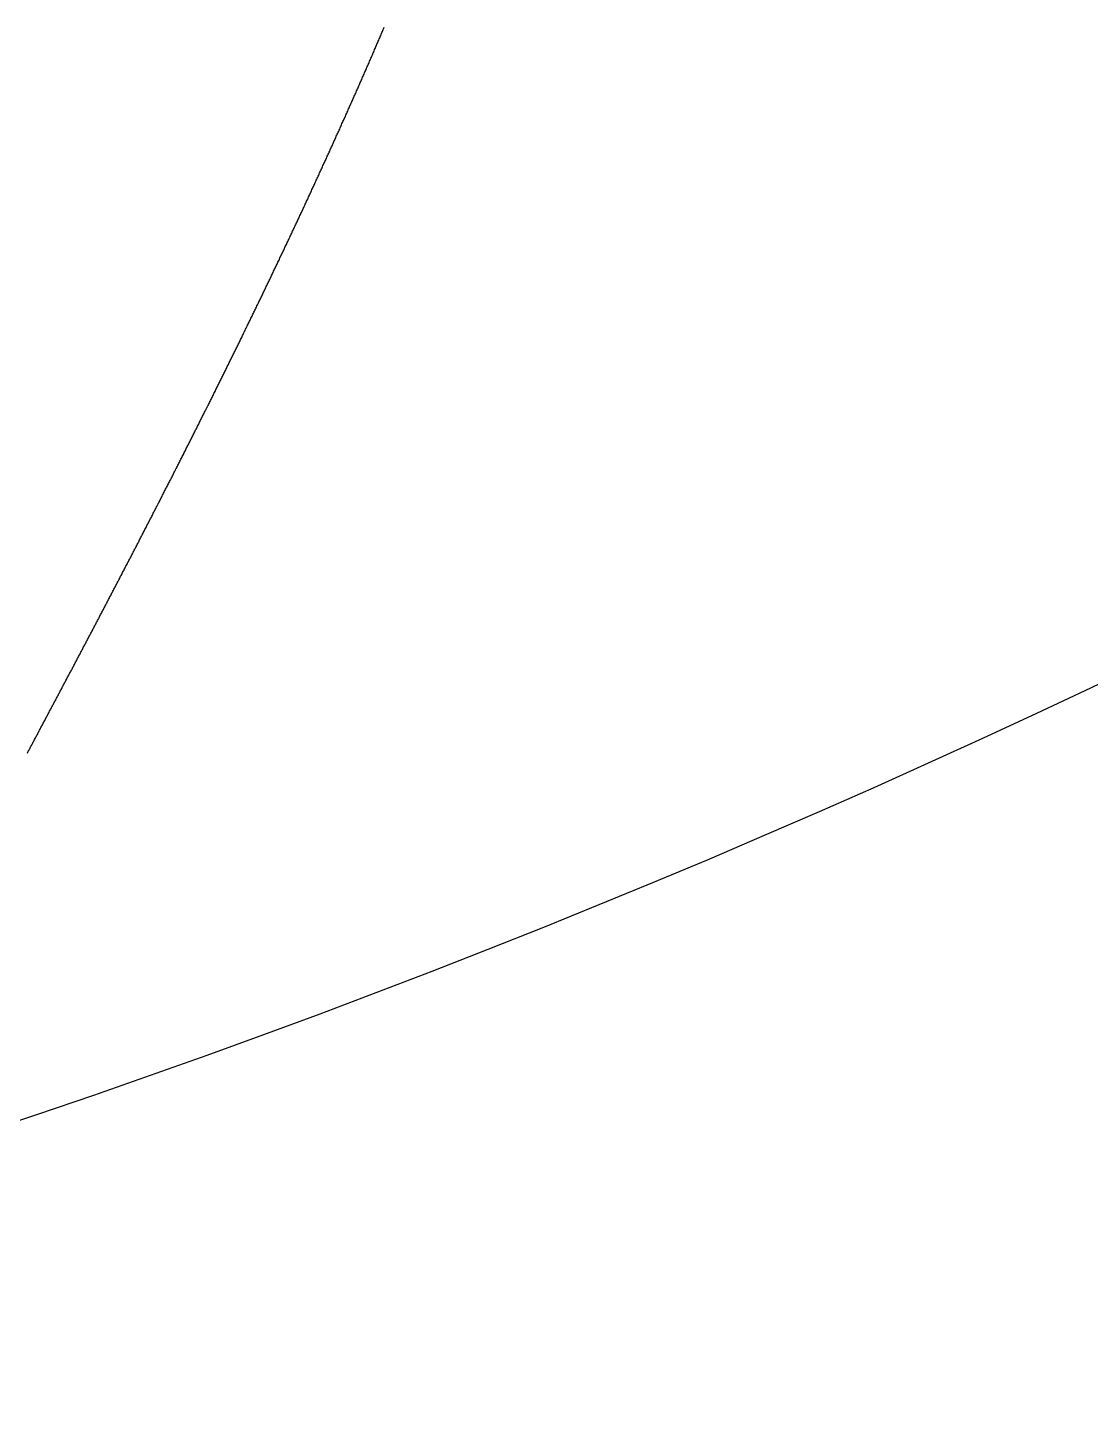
# Model space of a CAD drawing. Header units: millimetres. Extents: x 88 to 97873, y 32 to 55088.
# Drawn here: x 48706.594 to 48707.829, y 5017.852 to 5019.45 of the extents above; entities that cross this region are included whole.
import ezdxf

# ---------------------------------------------------------------- set-up
doc = ezdxf.new("R2010")
doc.units = ezdxf.units.MM
doc.header["$LTSCALE"] = 0.3

msp = doc.modelspace()

# ---------------------------------------------------------------- linework, layer by layer
msp.add_lwpolyline([(48706.5934, 5018.607), (48706.594, 5018.608), (48706.5945, 5018.609), (48706.595, 5018.61), (48706.5955, 5018.611), (48706.5961, 5018.6119), (48706.5966, 5018.6129), (48706.5971, 5018.6139), (48706.5976, 5018.6149), (48706.5982, 5018.6159), (48706.5987, 5018.6169), (48706.5992, 5018.6178), (48706.5997, 5018.6188), (48706.6003, 5018.6198), (48706.6008, 5018.6208), (48706.6013, 5018.6218), (48706.6018, 5018.6228), (48706.6024, 5018.6238), (48706.6029, 5018.6248), (48706.6034, 5018.6258), (48706.6039, 5018.6267), (48706.6045, 5018.6277), (48706.605, 5018.6287), (48706.6055, 5018.6297), (48706.6061, 5018.6307), (48706.6066, 5018.6317), (48706.6071, 5018.6327), (48706.6076, 5018.6337), (48706.6082, 5018.6347), (48706.6087, 5018.6357), (48706.6092, 5018.6367), (48706.6098, 5018.6377), (48706.6103, 5018.6387), (48706.6108, 5018.6397), (48706.6113, 5018.6407), (48706.6119, 5018.6417), (48706.6124, 5018.6427), (48706.6129, 5018.6437), (48706.6135, 5018.6447), (48706.614, 5018.6457), (48706.6145, 5018.6467), (48706.6151, 5018.6477), (48706.6156, 5018.6487), (48706.6161, 5018.6497), (48706.6167, 5018.6507), (48706.6172, 5018.6517), (48706.6177, 5018.6527), (48706.6183, 5018.6537), (48706.6188, 5018.6547), (48706.6193, 5018.6557), (48706.6199, 5018.6567), (48706.6204, 5018.6577), (48706.6209, 5018.6587), (48706.6215, 5018.6597), (48706.622, 5018.6608), (48706.6226, 5018.6618), (48706.6231, 5018.6628), (48706.6236, 5018.6638), (48706.6242, 5018.6648), (48706.6247, 5018.6658), (48706.6252, 5018.6668), (48706.6258, 5018.6678), (48706.6263, 5018.6688), (48706.6269, 5018.6699), (48706.6274, 5018.6709), (48706.6279, 5018.6719), (48706.6285, 5018.6729), (48706.629, 5018.6739), (48706.6295, 5018.6749), (48706.6301, 5018.676), (48706.6306, 5018.677), (48706.6312, 5018.678), (48706.6317, 5018.679), (48706.6322, 5018.68), (48706.6328, 5018.681), (48706.6333, 5018.6821), (48706.6339, 5018.6831), (48706.6344, 5018.6841), (48706.6349, 5018.6851), (48706.6355, 5018.6862), (48706.636, 5018.6872), (48706.6366, 5018.6882), (48706.6371, 5018.6892), (48706.6377, 5018.6902), (48706.6382, 5018.6913), (48706.6387, 5018.6923), (48706.6393, 5018.6933), (48706.6398, 5018.6943), (48706.6404, 5018.6954), (48706.6409, 5018.6964), (48706.6415, 5018.6974), (48706.642, 5018.6985), (48706.6425, 5018.6995), (48706.6431, 5018.7005), (48706.6436, 5018.7015), (48706.6442, 5018.7026), (48706.6447, 5018.7036), (48706.6453, 5018.7046), (48706.6458, 5018.7057), (48706.6464, 5018.7067), (48706.6469, 5018.7077), (48706.6475, 5018.7088), (48706.648, 5018.7098), (48706.6486, 5018.7108), (48706.6491, 5018.7119), (48706.6496, 5018.7129), (48706.6502, 5018.7139), (48706.6507, 5018.715), (48706.6513, 5018.716), (48706.6518, 5018.7171), (48706.6524, 5018.7181), (48706.6529, 5018.7191), (48706.6535, 5018.7202), (48706.654, 5018.7212), (48706.6546, 5018.7222), (48706.6551, 5018.7233), (48706.6557, 5018.7243), (48706.6562, 5018.7254), (48706.6568, 5018.7264), (48706.6573, 5018.7274), (48706.6579, 5018.7285), (48706.6584, 5018.7295), (48706.659, 5018.7306), (48706.6595, 5018.7316), (48706.6601, 5018.7327), (48706.6606, 5018.7337), (48706.6612, 5018.7348), (48706.6617, 5018.7358), (48706.6623, 5018.7368), (48706.6628, 5018.7379), (48706.6634, 5018.7389), (48706.6639, 5018.74), (48706.6645, 5018.741), (48706.665, 5018.7421), (48706.6656, 5018.7431), (48706.6661, 5018.7442), (48706.6667, 5018.7452), (48706.6672, 5018.7463), (48706.6678, 5018.7473), (48706.6684, 5018.7484), (48706.6689, 5018.7494), (48706.6695, 5018.7505), (48706.67, 5018.7516), (48706.6706, 5018.7526), (48706.6711, 5018.7537), (48706.6717, 5018.7547), (48706.6722, 5018.7558), (48706.6728, 5018.7568), (48706.6733, 5018.7579), (48706.6739, 5018.7589), (48706.6745, 5018.76), (48706.675, 5018.7611), (48706.6756, 5018.7621), (48706.6761, 5018.7632), (48706.6767, 5018.7642), (48706.6772, 5018.7653), (48706.6778, 5018.7663), (48706.6783, 5018.7674), (48706.6789, 5018.7685), (48706.6795, 5018.7695), (48706.68, 5018.7706), (48706.6806, 5018.7717), (48706.6811, 5018.7727), (48706.6817, 5018.7738), (48706.6822, 5018.7748), (48706.6828, 5018.7759), (48706.6834, 5018.777), (48706.6839, 5018.778), (48706.6845, 5018.7791), (48706.685, 5018.7802), (48706.6856, 5018.7812), (48706.6861, 5018.7823), (48706.6867, 5018.7834), (48706.6873, 5018.7844), (48706.6878, 5018.7855), (48706.6884, 5018.7866), (48706.6889, 5018.7876), (48706.6895, 5018.7887), (48706.6901, 5018.7898), (48706.6906, 5018.7908), (48706.6912, 5018.7919), (48706.6917, 5018.793), (48706.6923, 5018.7941), (48706.6929, 5018.7951), (48706.6934, 5018.7962), (48706.694, 5018.7973), (48706.6945, 5018.7984), (48706.6951, 5018.7994), (48706.6957, 5018.8005), (48706.6962, 5018.8016), (48706.6968, 5018.8027), (48706.6974, 5018.8037), (48706.6979, 5018.8048), (48706.6985, 5018.8059), (48706.699, 5018.807), (48706.6996, 5018.808), (48706.7002, 5018.8091), (48706.7007, 5018.8102), (48706.7013, 5018.8113), (48706.7018, 5018.8124), (48706.7024, 5018.8134), (48706.703, 5018.8145), (48706.7035, 5018.8156), (48706.7041, 5018.8167), (48706.7047, 5018.8178), (48706.7052, 5018.8188), (48706.7058, 5018.8199), (48706.7064, 5018.821), (48706.7069, 5018.8221), (48706.7075, 5018.8232), (48706.708, 5018.8243), (48706.7086, 5018.8253), (48706.7092, 5018.8264), (48706.7097, 5018.8275), (48706.7103, 5018.8286), (48706.7109, 5018.8297), (48706.7114, 5018.8308), (48706.712, 5018.8319), (48706.7126, 5018.8329), (48706.7131, 5018.834), (48706.7137, 5018.8351), (48706.7143, 5018.8362), (48706.7148, 5018.8373), (48706.7154, 5018.8384), (48706.716, 5018.8395), (48706.7165, 5018.8406), (48706.7171, 5018.8417), (48706.7177, 5018.8428), (48706.7182, 5018.8438), (48706.7188, 5018.8449), (48706.7193, 5018.846), (48706.7199, 5018.8471), (48706.7205, 5018.8482), (48706.721, 5018.8493), (48706.7216, 5018.8504), (48706.7222, 5018.8515), (48706.7228, 5018.8526), (48706.7233, 5018.8537), (48706.7239, 5018.8548), (48706.7245, 5018.8559), (48706.725, 5018.857), (48706.7256, 5018.8581), (48706.7262, 5018.8592), (48706.7267, 5018.8603), (48706.7273, 5018.8614), (48706.7279, 5018.8625), (48706.7284, 5018.8636), (48706.729, 5018.8647), (48706.7296, 5018.8658), (48706.7301, 5018.8669), (48706.7307, 5018.868), (48706.7313, 5018.8691), (48706.7318, 5018.8702), (48706.7324, 5018.8713), (48706.733, 5018.8724), (48706.7335, 5018.8735), (48706.7341, 5018.8746), (48706.7347, 5018.8757), (48706.7352, 5018.8768), (48706.7358, 5018.8779), (48706.7364, 5018.879), (48706.737, 5018.8801), (48706.7375, 5018.8812), (48706.7381, 5018.8823), (48706.7387, 5018.8834), (48706.7392, 5018.8846), (48706.7398, 5018.8857), (48706.7404, 5018.8868), (48706.7409, 5018.8879), (48706.7415, 5018.889), (48706.7421, 5018.8901), (48706.7427, 5018.8912), (48706.7432, 5018.8923), (48706.7438, 5018.8934), (48706.7444, 5018.8945), (48706.7449, 5018.8956), (48706.7455, 5018.8968), (48706.7461, 5018.8979), (48706.7466, 5018.899), (48706.7472, 5018.9001), (48706.7478, 5018.9012), (48706.7484, 5018.9023), (48706.7489, 5018.9034), (48706.7495, 5018.9046), (48706.7501, 5018.9057), (48706.7506, 5018.9068), (48706.7512, 5018.9079), (48706.7518, 5018.909), (48706.7524, 5018.9101), (48706.7529, 5018.9113), (48706.7535, 5018.9124), (48706.7541, 5018.9135), (48706.7546, 5018.9146), (48706.7552, 5018.9157), (48706.7558, 5018.9168), (48706.7564, 5018.918), (48706.7569, 5018.9191), (48706.7575, 5018.9202), (48706.7581, 5018.9213), (48706.7587, 5018.9224), (48706.7592, 5018.9236), (48706.7598, 5018.9247), (48706.7604, 5018.9258), (48706.7609, 5018.9269), (48706.7615, 5018.9281), (48706.7621, 5018.9292), (48706.7627, 5018.9303), (48706.7632, 5018.9314), (48706.7638, 5018.9326), (48706.7644, 5018.9337), (48706.7649, 5018.9348), (48706.7655, 5018.9359), (48706.7661, 5018.9371), (48706.7667, 5018.9382), (48706.7672, 5018.9393), (48706.7678, 5018.9404), (48706.7684, 5018.9416), (48706.769, 5018.9427), (48706.7695, 5018.9438), (48706.7701, 5018.9449), (48706.7707, 5018.9461), (48706.7713, 5018.9472), (48706.7718, 5018.9483), (48706.7724, 5018.9495), (48706.773, 5018.9506), (48706.7735, 5018.9517), (48706.7741, 5018.9529), (48706.7747, 5018.954), (48706.7753, 5018.9551), (48706.7758, 5018.9563), (48706.7764, 5018.9574), (48706.777, 5018.9585), (48706.7776, 5018.9597), (48706.7781, 5018.9608), (48706.7787, 5018.9619), (48706.7793, 5018.9631), (48706.7799, 5018.9642), (48706.7804, 5018.9653), (48706.781, 5018.9665), (48706.7816, 5018.9676), (48706.7822, 5018.9687), (48706.7827, 5018.9699), (48706.7833, 5018.971), (48706.7839, 5018.9722), (48706.7845, 5018.9733), (48706.785, 5018.9744), (48706.7856, 5018.9756), (48706.7862, 5018.9767), (48706.7867, 5018.9778), (48706.7873, 5018.979), (48706.7879, 5018.9801), (48706.7885, 5018.9813), (48706.789, 5018.9824), (48706.7896, 5018.9835), (48706.7902, 5018.9847), (48706.7908, 5018.9858), (48706.7913, 5018.987), (48706.7919, 5018.9881), (48706.7925, 5018.9893), (48706.7931, 5018.9904), (48706.7936, 5018.9915), (48706.7942, 5018.9927), (48706.7948, 5018.9938), (48706.7954, 5018.995), (48706.7959, 5018.9961), (48706.7965, 5018.9973), (48706.7971, 5018.9984), (48706.7977, 5018.9996), (48706.7982, 5019.0007), (48706.7988, 5019.0019), (48706.7994, 5019.003), (48706.8, 5019.0042), (48706.8005, 5019.0053), (48706.8011, 5019.0064), (48706.8017, 5019.0076), (48706.8023, 5019.0087), (48706.8028, 5019.0099), (48706.8034, 5019.011), (48706.804, 5019.0122), (48706.8046, 5019.0133), (48706.8051, 5019.0145), (48706.8057, 5019.0156), (48706.8063, 5019.0168), (48706.8069, 5019.018), (48706.8074, 5019.0191), (48706.808, 5019.0203), (48706.8086, 5019.0214), (48706.8092, 5019.0226), (48706.8097, 5019.0237), (48706.8103, 5019.0249), (48706.8109, 5019.026), (48706.8115, 5019.0272), (48706.812, 5019.0283), (48706.8126, 5019.0295), (48706.8132, 5019.0306), (48706.8138, 5019.0318), (48706.8143, 5019.033), (48706.8149, 5019.0341), (48706.8155, 5019.0353), (48706.8161, 5019.0364), (48706.8166, 5019.0376), (48706.8172, 5019.0387), (48706.8178, 5019.0399), (48706.8184, 5019.0411), (48706.8189, 5019.0422), (48706.8195, 5019.0434), (48706.8201, 5019.0445), (48706.8207, 5019.0457), (48706.8212, 5019.0469), (48706.8218, 5019.048), (48706.8224, 5019.0492), (48706.8229, 5019.0503), (48706.8235, 5019.0515), (48706.8241, 5019.0527), (48706.8247, 5019.0538), (48706.8252, 5019.055), (48706.8258, 5019.0561), (48706.8264, 5019.0573), (48706.827, 5019.0585), (48706.8275, 5019.0596), (48706.8281, 5019.0608), (48706.8287, 5019.062), (48706.8293, 5019.0631), (48706.8298, 5019.0643), (48706.8304, 5019.0655), (48706.831, 5019.0666), (48706.8316, 5019.0678), (48706.8321, 5019.069), (48706.8327, 5019.0701), (48706.8333, 5019.0713), (48706.8339, 5019.0725), (48706.8344, 5019.0736), (48706.835, 5019.0748), (48706.8356, 5019.076), (48706.8362, 5019.0771), (48706.8367, 5019.0783), (48706.8373, 5019.0795), (48706.8379, 5019.0806), (48706.8384, 5019.0818), (48706.839, 5019.083), (48706.8396, 5019.0841), (48706.8402, 5019.0853), (48706.8407, 5019.0865), (48706.8413, 5019.0877), (48706.8419, 5019.0888), (48706.8425, 5019.09), (48706.843, 5019.0912), (48706.8436, 5019.0924), (48706.8442, 5019.0935), (48706.8448, 5019.0947), (48706.8453, 5019.0959), (48706.8459, 5019.097), (48706.8465, 5019.0982), (48706.847, 5019.0994), (48706.8476, 5019.1006), (48706.8482, 5019.1017), (48706.8488, 5019.1029), (48706.8493, 5019.1041), (48706.8499, 5019.1053), (48706.8505, 5019.1064), (48706.8511, 5019.1076), (48706.8516, 5019.1088), (48706.8522, 5019.11), (48706.8528, 5019.1112), (48706.8533, 5019.1123), (48706.8539, 5019.1135), (48706.8545, 5019.1147), (48706.8551, 5019.1159), (48706.8556, 5019.117), (48706.8562, 5019.1182), (48706.8568, 5019.1194), (48706.8574, 5019.1206), (48706.8579, 5019.1218), (48706.8585, 5019.1229), (48706.8591, 5019.1241), (48706.8596, 5019.1253), (48706.8602, 5019.1265), (48706.8608, 5019.1277), (48706.8614, 5019.1288), (48706.8619, 5019.13), (48706.8625, 5019.1312), (48706.8631, 5019.1324), (48706.8636, 5019.1336), (48706.8642, 5019.1348), (48706.8648, 5019.1359), (48706.8654, 5019.1371), (48706.8659, 5019.1383), (48706.8665, 5019.1395), (48706.8671, 5019.1407), (48706.8676, 5019.1419), (48706.8682, 5019.1431), (48706.8688, 5019.1442), (48706.8694, 5019.1454), (48706.8699, 5019.1466), (48706.8705, 5019.1478), (48706.8711, 5019.149), (48706.8716, 5019.1502), (48706.8722, 5019.1514), (48706.8728, 5019.1525), (48706.8733, 5019.1537), (48706.8739, 5019.1549), (48706.8745, 5019.1561), (48706.8751, 5019.1573), (48706.8756, 5019.1585), (48706.8762, 5019.1597), (48706.8768, 5019.1609), (48706.8773, 5019.1621), (48706.8779, 5019.1632), (48706.8785, 5019.1644), (48706.879, 5019.1656), (48706.8796, 5019.1668), (48706.8802, 5019.168), (48706.8807, 5019.1692), (48706.8813, 5019.1704), (48706.8819, 5019.1716), (48706.8824, 5019.1728), (48706.883, 5019.174), (48706.8836, 5019.1752), (48706.8842, 5019.1763), (48706.8847, 5019.1775), (48706.8853, 5019.1787), (48706.8859, 5019.1799), (48706.8864, 5019.1811), (48706.887, 5019.1823), (48706.8876, 5019.1835), (48706.8881, 5019.1847), (48706.8887, 5019.1859), (48706.8893, 5019.1871), (48706.8898, 5019.1883), (48706.8904, 5019.1895), (48706.891, 5019.1907), (48706.8915, 5019.1919), (48706.8921, 5019.1931), (48706.8927, 5019.1943), (48706.8932, 5019.1955), (48706.8938, 5019.1967), (48706.8944, 5019.1979), (48706.8949, 5019.1991), (48706.8955, 5019.2003), (48706.8961, 5019.2015), (48706.8966, 5019.2027), (48706.8972, 5019.2039), (48706.8978, 5019.2051), (48706.8983, 5019.2063), (48706.8989, 5019.2075), (48706.8995, 5019.2087), (48706.9, 5019.2099), (48706.9006, 5019.2111), (48706.9012, 5019.2123), (48706.9017, 5019.2135), (48706.9023, 5019.2147), (48706.9028, 5019.2159), (48706.9034, 5019.2171), (48706.904, 5019.2183), (48706.9045, 5019.2195), (48706.9051, 5019.2207), (48706.9057, 5019.2219), (48706.9062, 5019.2231), (48706.9068, 5019.2243), (48706.9074, 5019.2255), (48706.9079, 5019.2267), (48706.9085, 5019.2279), (48706.909, 5019.2291), (48706.9096, 5019.2303), (48706.9102, 5019.2315), (48706.9107, 5019.2327), (48706.9113, 5019.2339), (48706.9119, 5019.2351), (48706.9124, 5019.2363), (48706.913, 5019.2375), (48706.9136, 5019.2387), (48706.9141, 5019.2399), (48706.9147, 5019.2411), (48706.9152, 5019.2423), (48706.9158, 5019.2436), (48706.9164, 5019.2448), (48706.9169, 5019.246), (48706.9175, 5019.2472), (48706.918, 5019.2484), (48706.9186, 5019.2496), (48706.9192, 5019.2508), (48706.9197, 5019.252), (48706.9203, 5019.2532), (48706.9208, 5019.2544), (48706.9214, 5019.2556), (48706.922, 5019.2568), (48706.9225, 5019.2581), (48706.9231, 5019.2593), (48706.9236, 5019.2605), (48706.9242, 5019.2617), (48706.9248, 5019.2629), (48706.9253, 5019.2641), (48706.9259, 5019.2653), (48706.9264, 5019.2665), (48706.927, 5019.2677), (48706.9276, 5019.2689), (48706.9281, 5019.2702), (48706.9287, 5019.2714), (48706.9292, 5019.2726), (48706.9298, 5019.2738), (48706.9304, 5019.275), (48706.9309, 5019.2762), (48706.9315, 5019.2774), (48706.932, 5019.2787), (48706.9326, 5019.2799), (48706.9331, 5019.2811), (48706.9337, 5019.2823), (48706.9343, 5019.2835), (48706.9348, 5019.2847), (48706.9354, 5019.2859), (48706.9359, 5019.2871), (48706.9365, 5019.2884), (48706.937, 5019.2896), (48706.9376, 5019.2908), (48706.9381, 5019.292), (48706.9387, 5019.2932), (48706.9393, 5019.2944), (48706.9398, 5019.2957), (48706.9404, 5019.2969), (48706.9409, 5019.2981), (48706.9415, 5019.2993), (48706.942, 5019.3005), (48706.9426, 5019.3017), (48706.9431, 5019.303), (48706.9437, 5019.3042), (48706.9442, 5019.3054), (48706.9448, 5019.3066), (48706.9454, 5019.3078), (48706.9459, 5019.3091), (48706.9465, 5019.3103), (48706.947, 5019.3115), (48706.9476, 5019.3127), (48706.9481, 5019.3139), (48706.9487, 5019.3152), (48706.9492, 5019.3164), (48706.9498, 5019.3176), (48706.9503, 5019.3188), (48706.9509, 5019.32), (48706.9514, 5019.3213), (48706.952, 5019.3225), (48706.9525, 5019.3237), (48706.9531, 5019.3249), (48706.9536, 5019.3261), (48706.9542, 5019.3274), (48706.9547, 5019.3286), (48706.9553, 5019.3298), (48706.9558, 5019.331), (48706.9564, 5019.3322), (48706.9569, 5019.3335), (48706.9575, 5019.3347), (48706.958, 5019.3359), (48706.9586, 5019.3371), (48706.9591, 5019.3384), (48706.9597, 5019.3396), (48706.9602, 5019.3408), (48706.9608, 5019.342), (48706.9613, 5019.3433), (48706.9619, 5019.3445), (48706.9624, 5019.3457), (48706.963, 5019.3469), (48706.9635, 5019.3482), (48706.9641, 5019.3494), (48706.9646, 5019.3506), (48706.9652, 5019.3518), (48706.9657, 5019.3531), (48706.9662, 5019.3543), (48706.9668, 5019.3555), (48706.9673, 5019.3567), (48706.9679, 5019.358), (48706.9684, 5019.3592), (48706.969, 5019.3604), (48706.9695, 5019.3616), (48706.9701, 5019.3629), (48706.9706, 5019.3641), (48706.9712, 5019.3653), (48706.9717, 5019.3666), (48706.9722, 5019.3678), (48706.9728, 5019.369), (48706.9733, 5019.3702), (48706.9739, 5019.3715), (48706.9744, 5019.3727), (48706.975, 5019.3739), (48706.9755, 5019.3752), (48706.976, 5019.3764), (48706.9766, 5019.3776), (48706.9771, 5019.3788), (48706.9777, 5019.3801), (48706.9782, 5019.3813), (48706.9788, 5019.3825), (48706.9793, 5019.3838), (48706.9798, 5019.385), (48706.9804, 5019.3862), (48706.9809, 5019.3875), (48706.9815, 5019.3887), (48706.982, 5019.3899), (48706.9825, 5019.3911), (48706.9831, 5019.3924), (48706.9836, 5019.3936), (48706.9842, 5019.3948), (48706.9847, 5019.3961), (48706.9852, 5019.3973), (48706.9858, 5019.3985), (48706.9863, 5019.3998), (48706.9869, 5019.401), (48706.9874, 5019.4022), (48706.9879, 5019.4035), (48706.9885, 5019.4047), (48706.989, 5019.4059), (48706.9895, 5019.4072), (48706.9901, 5019.4084), (48706.9906, 5019.4096), (48706.9911, 5019.4109), (48706.9917, 5019.4121), (48706.9922, 5019.4133), (48706.9928, 5019.4146), (48706.9933, 5019.4158), (48706.9938, 5019.417), (48706.9944, 5019.4183), (48706.9949, 5019.4195), (48706.9954, 5019.4207), (48706.996, 5019.422), (48706.9965, 5019.4232), (48706.997, 5019.4244), (48706.9976, 5019.4257), (48706.9981, 5019.4269), (48706.9986, 5019.4282), (48706.9992, 5019.4294), (48706.9997, 5019.4306), (48707.0002, 5019.4319), (48707.0008, 5019.4331), (48707.0013, 5019.4343), (48707.0018, 5019.4356), (48707.0024, 5019.4368), (48707.0029, 5019.438), (48707.0034, 5019.4393), (48707.0039, 5019.4405), (48707.0045, 5019.4418), (48707.005, 5019.443), (48707.0055, 5019.4442), (48707.0061, 5019.4455), (48707.0066, 5019.4467), (48707.0071, 5019.4479), (48707.0077, 5019.4492), (48707.0082, 5019.4504)])
for radius in [18.5479, 14.363, 11.4141]:
    msp.add_circle((48702.9432, 5029.0009), radius)

doc.saveas('drawing.dxf')
